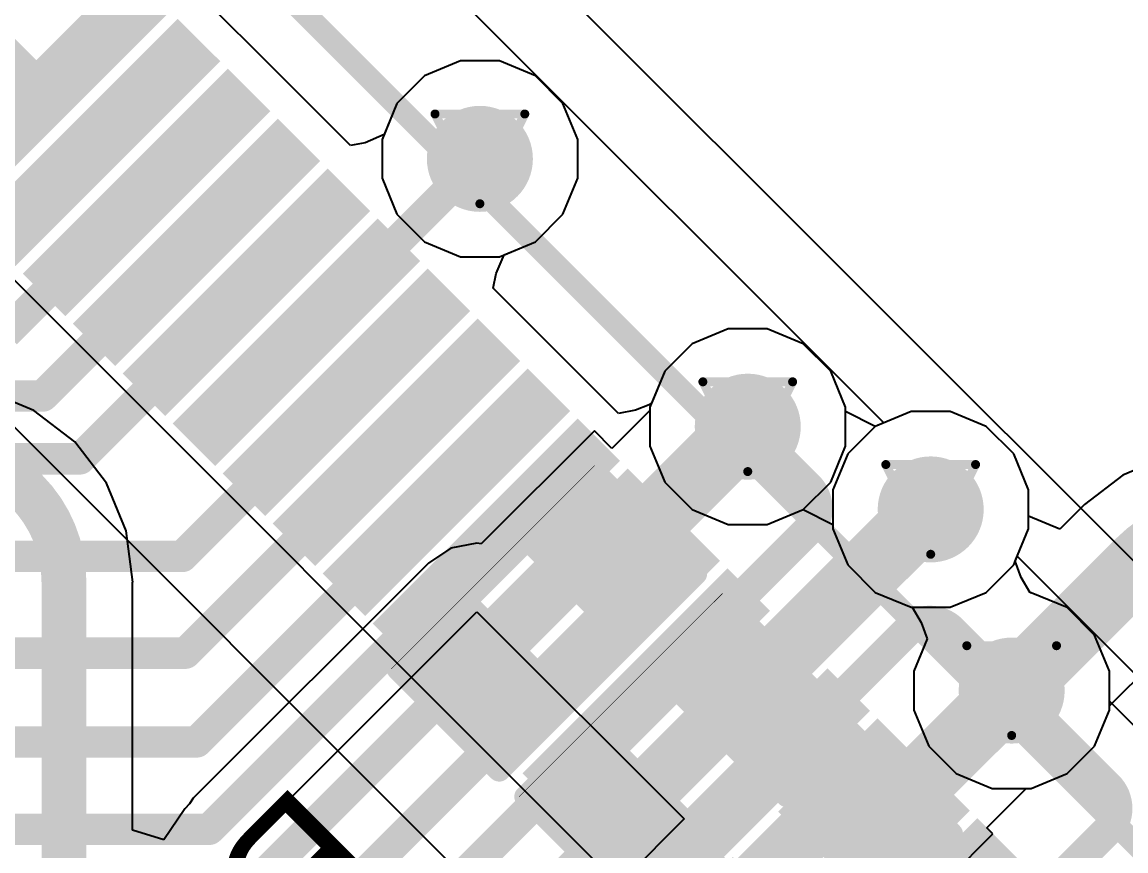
# Model space of a CAD drawing. Header units: inches. Extents: x 0 to 12.2, y 0 to 7.
# Drawn here: x 1.7765 to 2.0225, y 2.1555 to 2.3402 of the extents above; entities that cross this region are included whole.
import ezdxf

# ---------------------------------------------------------------- set-up
doc = ezdxf.new("R2010")
doc.units = ezdxf.units.IN
doc.header["$MEASUREMENT"] = 0
for name, color, linetype in [('Bottom Layer', 5, 'Continuous'), ('Bottom Overlay', 54, 'Continuous'), ('Bottom Paste', 16, 'Continuous'), ('Bottom Solder', 6, 'Continuous'), ('Drill Drawing', 1, 'Continuous'), ('Layer 1', 16, 'Continuous'), ('Layer 2', 76, 'Continuous'), ('Top Layer', 1, 'Continuous'), ('Top Overlay', 2, 'Continuous'), ('Top Paste', 8, 'Continuous'), ('Top Solder', 216, 'Continuous'), ('Via Holes', 16, 'Continuous')]:
    doc.layers.add(name, color=color, linetype=linetype)
doc.styles.add('Arial', font='', dxfattribs={"height": 0.2})
doc.styles.get('Arial').set_extended_font_data('Arial')

# ---------------------------------------------------------------- blocks, each defined once
blk = doc.blocks.new('LQFP_128_EP_14_14__28')
at = {"layer": 'Top Layer'}
for points in [[(-0.248037, -0.2696725), (-0.240163, -0.2696725), (-0.240163, -0.3287275), (-0.248037, -0.3287275)], [(-0.232287, -0.2696725), (-0.224413, -0.2696725), (-0.224413, -0.3287275), (-0.232287, -0.3287275)], [(-0.2165371, -0.2696725), (-0.2086631, -0.2696725), (-0.2086631, -0.3287275), (-0.2165371, -0.3287275)], [(-0.200787, -0.2696725), (-0.192913, -0.2696725), (-0.192913, -0.3287275), (-0.200787, -0.3287275)], [(-0.185037, -0.2696725), (-0.177163, -0.2696725), (-0.177163, -0.3287275), (-0.185037, -0.3287275)], [(-0.1692871, -0.2696725), (-0.1614131, -0.2696725), (-0.1614131, -0.3287275), (-0.1692871, -0.3287275)], [(-0.153537, -0.2696725), (-0.145663, -0.2696725), (-0.145663, -0.3287275), (-0.153537, -0.3287275)], [(-0.1377971, -0.2696725), (-0.1299231, -0.2696725), (-0.1299231, -0.3287275), (-0.1377971, -0.3287275)], [(-0.1220371, -0.2696725), (-0.1141631, -0.2696725), (-0.1141631, -0.3287275), (-0.1220371, -0.3287275)], [(-0.106297, -0.2696725), (-0.098423, -0.2696725), (-0.098423, -0.3287275), (-0.106297, -0.3287275)], [(-0.090537, -0.2696725), (-0.082663, -0.2696725), (-0.082663, -0.3287275), (-0.090537, -0.3287275)], [(-0.074807, -0.2696725), (-0.066933, -0.2696725), (-0.066933, -0.3287275), (-0.074807, -0.3287275)], [(-0.0590371, -0.2696725), (-0.0511631, -0.2696725), (-0.0511631, -0.3287275), (-0.0590371, -0.3287275)], [(-0.0433071, -0.2696725), (-0.0354331, -0.2696725), (-0.0354331, -0.3287275), (-0.0433071, -0.3287275)], [(-0.027557, -0.2696725), (-0.019683, -0.2696725), (-0.019683, -0.3287275), (-0.027557, -0.3287275)], [(-0.011807, -0.2696725), (-0.003933, -0.2696725), (-0.003933, -0.3287275), (-0.011807, -0.3287275)], [(0.003933, -0.2696725), (0.011807, -0.2696725), (0.011807, -0.3287275), (0.003933, -0.3287275)], [(0.019683, -0.2696725), (0.027557, -0.2696725), (0.027557, -0.3287275), (0.019683, -0.3287275)]]:
    blk.add_hatch(color=1, dxfattribs=at).paths.add_polyline_path(points)
at = {"layer": 'Top Paste'}
for points in [[(-0.248037, -0.2696725), (-0.240163, -0.2696725), (-0.240163, -0.3287275), (-0.248037, -0.3287275)], [(-0.232287, -0.2696725), (-0.224413, -0.2696725), (-0.224413, -0.3287275), (-0.232287, -0.3287275)], [(-0.2165371, -0.2696725), (-0.2086631, -0.2696725), (-0.2086631, -0.3287275), (-0.2165371, -0.3287275)], [(-0.200787, -0.2696725), (-0.192913, -0.2696725), (-0.192913, -0.3287275), (-0.200787, -0.3287275)], [(-0.185037, -0.2696725), (-0.177163, -0.2696725), (-0.177163, -0.3287275), (-0.185037, -0.3287275)], [(-0.1692871, -0.2696725), (-0.1614131, -0.2696725), (-0.1614131, -0.3287275), (-0.1692871, -0.3287275)], [(-0.153537, -0.2696725), (-0.145663, -0.2696725), (-0.145663, -0.3287275), (-0.153537, -0.3287275)], [(-0.1377971, -0.2696725), (-0.1299231, -0.2696725), (-0.1299231, -0.3287275), (-0.1377971, -0.3287275)], [(-0.1220371, -0.2696725), (-0.1141631, -0.2696725), (-0.1141631, -0.3287275), (-0.1220371, -0.3287275)], [(-0.106297, -0.2696725), (-0.098423, -0.2696725), (-0.098423, -0.3287275), (-0.106297, -0.3287275)], [(-0.090537, -0.2696725), (-0.082663, -0.2696725), (-0.082663, -0.3287275), (-0.090537, -0.3287275)], [(-0.074807, -0.2696725), (-0.066933, -0.2696725), (-0.066933, -0.3287275), (-0.074807, -0.3287275)], [(-0.0590371, -0.2696725), (-0.0511631, -0.2696725), (-0.0511631, -0.3287275), (-0.0590371, -0.3287275)], [(-0.0433071, -0.2696725), (-0.0354331, -0.2696725), (-0.0354331, -0.3287275), (-0.0433071, -0.3287275)], [(-0.027557, -0.2696725), (-0.019683, -0.2696725), (-0.019683, -0.3287275), (-0.027557, -0.3287275)], [(-0.011807, -0.2696725), (-0.003933, -0.2696725), (-0.003933, -0.3287275), (-0.011807, -0.3287275)], [(0.003933, -0.2696725), (0.011807, -0.2696725), (0.011807, -0.3287275), (0.003933, -0.3287275)], [(0.019683, -0.2696725), (0.027557, -0.2696725), (0.027557, -0.3287275), (0.019683, -0.3287275)]]:
    blk.add_hatch(color=8, dxfattribs=at).paths.add_polyline_path(points)
at = {"layer": 'Top Solder'}
for points in [[(-0.2507929, -0.2669166), (-0.2374071, -0.2669166), (-0.2374071, -0.3314834), (-0.2507929, -0.3314834)], [(-0.2350429, -0.2669166), (-0.2216571, -0.2669166), (-0.2216571, -0.3314834), (-0.2350429, -0.3314834)], [(-0.219293, -0.2669166), (-0.2059072, -0.2669166), (-0.2059072, -0.3314834), (-0.219293, -0.3314834)], [(-0.2035429, -0.2669166), (-0.1901571, -0.2669166), (-0.1901571, -0.3314834), (-0.2035429, -0.3314834)], [(-0.1877929, -0.2669166), (-0.1744071, -0.2669166), (-0.1744071, -0.3314834), (-0.1877929, -0.3314834)], [(-0.172043, -0.2669166), (-0.1586572, -0.2669166), (-0.1586572, -0.3314834), (-0.172043, -0.3314834)], [(-0.1562929, -0.2669166), (-0.1429071, -0.2669166), (-0.1429071, -0.3314834), (-0.1562929, -0.3314834)], [(-0.140553, -0.2669166), (-0.1271672, -0.2669166), (-0.1271672, -0.3314834), (-0.140553, -0.3314834)], [(-0.124793, -0.2669166), (-0.1114072, -0.2669166), (-0.1114072, -0.3314834), (-0.124793, -0.3314834)], [(-0.1090529, -0.2669166), (-0.0956671, -0.2669166), (-0.0956671, -0.3314834), (-0.1090529, -0.3314834)], [(-0.0932929, -0.2669166), (-0.0799071, -0.2669166), (-0.0799071, -0.3314834), (-0.0932929, -0.3314834)], [(-0.0775629, -0.2669166), (-0.0641771, -0.2669166), (-0.0641771, -0.3314834), (-0.0775629, -0.3314834)], [(-0.061793, -0.2669166), (-0.0484072, -0.2669166), (-0.0484072, -0.3314834), (-0.061793, -0.3314834)], [(-0.046063, -0.2669166), (-0.0326772, -0.2669166), (-0.0326772, -0.3314834), (-0.046063, -0.3314834)], [(-0.0303129, -0.2669166), (-0.0169271, -0.2669166), (-0.0169271, -0.3314834), (-0.0303129, -0.3314834)], [(-0.0145629, -0.2669166), (-0.0011771, -0.2669166), (-0.0011771, -0.3314834), (-0.0145629, -0.3314834)], [(0.0011771, -0.2669166), (0.0145629, -0.2669166), (0.0145629, -0.3314834), (0.0011771, -0.3314834)], [(0.0169271, -0.2669166), (0.0303129, -0.2669166), (0.0303129, -0.3314834), (0.0169271, -0.3314834)]]:
    blk.add_hatch(color=216, dxfattribs=at).paths.add_polyline_path(points)
at = {"layer": 'Top Overlay'}
blk.add_lwpolyline([(-0.24606, -0.24606, 0.005, 0.005, 0), (0.24606, -0.24606, 0.005, 0.005, 0)], format="xyseb", dxfattribs=at)
blk = doc.blocks.new('R___0402_B_145')
at = {"layer": 'Bottom Layer'}
for points in [[(-0.009499999999999996, 0.0125), (-0.009500000000000003, -0.0125), (-0.0275, -0.0125), (-0.0275, 0.0125)], [(0.0275, 0.0125), (0.0275, -0.0125), (0.009499999999999996, -0.0125), (0.009500000000000003, 0.0125)]]:
    blk.add_hatch(color=5, dxfattribs=at).paths.add_polyline_path(points)
at = {"layer": 'Bottom Paste'}
for points in [[(-0.009499999999999996, 0.0125), (-0.009500000000000003, -0.0125), (-0.0275, -0.0125), (-0.0275, 0.0125)], [(0.0275, 0.0125), (0.0275, -0.0125), (0.009499999999999996, -0.0125), (0.009500000000000003, 0.0125)]]:
    blk.add_hatch(color=16, dxfattribs=at).paths.add_polyline_path(points)
at = {"layer": 'Bottom Solder'}
for points in [[(-0.007334599999999997, 0.0146654), (-0.007334600000000003, -0.0146654), (-0.0296654, -0.0146654), (-0.0296654, 0.0146654)], [(0.0296654, 0.0146654), (0.0296654, -0.0146654), (0.007334599999999997, -0.0146654), (0.007334600000000003, 0.0146654)]]:
    blk.add_hatch(color=6, dxfattribs=at).paths.add_polyline_path(points)
at = {"layer": 'Bottom Overlay'}
for points in [[(-0.031, 0.016, 0.005, 0.005, 0), (0.031, 0.016, 0.005, 0.005, 0)], [(-0.031, 0.016, 0.005, 0.005, 0), (-0.031, -0.016, 0.005, 0.005, 0)], [(0.031, 0.016, 0.005, 0.005, 0), (0.031, -0.016, 0.005, 0.005, 0)], [(-0.032, 0.017, 0.000127, 0.000127, 0), (0.032, 0.017, 0.000127, 0.000127, 0)], [(-0.031, -0.016, 0.005, 0.005, 0), (0.031, -0.016, 0.005, 0.005, 0)]]:
    blk.add_lwpolyline(points, format="xyseb", dxfattribs=at)
for points in [[(-0.03225, 0.016, 0.0025, 0.0025, 1), (-0.02975, 0.016, 0.0025, 0.0025, 1)], [(-0.03225, 0.016, 0.0025, 0.0025, 1), (-0.02975, 0.016, 0.0025, 0.0025, 1)], [(0.02975, 0.016, 0.0025, 0.0025, 1), (0.03225, 0.016, 0.0025, 0.0025, 1)], [(0.02975, 0.016, 0.0025, 0.0025, 1), (0.03225, 0.016, 0.0025, 0.0025, 1)], [(-0.0320317, 0.017, 6.35e-05, 6.35e-05, 1), (-0.0319683, 0.017, 6.35e-05, 6.35e-05, 1)], [(0.0319683, 0.017, 6.35e-05, 6.35e-05, 1), (0.0320317, 0.017, 6.35e-05, 6.35e-05, 1)], [(-0.03225, -0.016, 0.0025, 0.0025, 1), (-0.02975, -0.016, 0.0025, 0.0025, 1)], [(-0.03225, -0.016, 0.0025, 0.0025, 1), (-0.02975, -0.016, 0.0025, 0.0025, 1)], [(0.02975, -0.016, 0.0025, 0.0025, 1), (0.03225, -0.016, 0.0025, 0.0025, 1)], [(0.02975, -0.016, 0.0025, 0.0025, 1), (0.03225, -0.016, 0.0025, 0.0025, 1)]]:
    blk.add_lwpolyline(points, format="xyseb", close=True, dxfattribs=at)
blk = doc.blocks.new('R___0402_B_146')
at = {"layer": 'Bottom Layer'}
for points in [[(-0.009499999999999996, 0.0125), (-0.009500000000000003, -0.0125), (-0.0275, -0.0125), (-0.0275, 0.0125)], [(0.0275, 0.0125), (0.0275, -0.0125), (0.009499999999999996, -0.0125), (0.009500000000000003, 0.0125)]]:
    blk.add_hatch(color=5, dxfattribs=at).paths.add_polyline_path(points)
at = {"layer": 'Bottom Paste'}
for points in [[(-0.009499999999999996, 0.0125), (-0.009500000000000003, -0.0125), (-0.0275, -0.0125), (-0.0275, 0.0125)], [(0.0275, 0.0125), (0.0275, -0.0125), (0.009499999999999996, -0.0125), (0.009500000000000003, 0.0125)]]:
    blk.add_hatch(color=16, dxfattribs=at).paths.add_polyline_path(points)
at = {"layer": 'Bottom Solder'}
for points in [[(-0.007334599999999997, 0.0146654), (-0.007334600000000003, -0.0146654), (-0.0296654, -0.0146654), (-0.0296654, 0.0146654)], [(0.0296654, 0.0146654), (0.0296654, -0.0146654), (0.007334599999999997, -0.0146654), (0.007334600000000003, 0.0146654)]]:
    blk.add_hatch(color=6, dxfattribs=at).paths.add_polyline_path(points)
at = {"layer": 'Bottom Overlay'}
for points in [[(-0.031, 0.016, 0.005, 0.005, 0), (0.031, 0.016, 0.005, 0.005, 0)], [(-0.031, 0.016, 0.005, 0.005, 0), (-0.031, -0.016, 0.005, 0.005, 0)], [(0.031, 0.016, 0.005, 0.005, 0), (0.031, -0.016, 0.005, 0.005, 0)], [(-0.032, 0.017, 0.000127, 0.000127, 0), (0.032, 0.017, 0.000127, 0.000127, 0)], [(-0.031, -0.016, 0.005, 0.005, 0), (0.031, -0.016, 0.005, 0.005, 0)]]:
    blk.add_lwpolyline(points, format="xyseb", dxfattribs=at)
for points in [[(-0.03225, 0.016, 0.0025, 0.0025, 1), (-0.02975, 0.016, 0.0025, 0.0025, 1)], [(-0.03225, 0.016, 0.0025, 0.0025, 1), (-0.02975, 0.016, 0.0025, 0.0025, 1)], [(0.02975, 0.016, 0.0025, 0.0025, 1), (0.03225, 0.016, 0.0025, 0.0025, 1)], [(0.02975, 0.016, 0.0025, 0.0025, 1), (0.03225, 0.016, 0.0025, 0.0025, 1)], [(-0.0320317, 0.017, 6.35e-05, 6.35e-05, 1), (-0.0319683, 0.017, 6.35e-05, 6.35e-05, 1)], [(0.0319683, 0.017, 6.35e-05, 6.35e-05, 1), (0.0320317, 0.017, 6.35e-05, 6.35e-05, 1)], [(-0.03225, -0.016, 0.0025, 0.0025, 1), (-0.02975, -0.016, 0.0025, 0.0025, 1)], [(-0.03225, -0.016, 0.0025, 0.0025, 1), (-0.02975, -0.016, 0.0025, 0.0025, 1)], [(0.02975, -0.016, 0.0025, 0.0025, 1), (0.03225, -0.016, 0.0025, 0.0025, 1)], [(0.02975, -0.016, 0.0025, 0.0025, 1), (0.03225, -0.016, 0.0025, 0.0025, 1)]]:
    blk.add_lwpolyline(points, format="xyseb", close=True, dxfattribs=at)
blk = doc.blocks.new('C___0402_B_313')
at = {"layer": 'Bottom Layer'}
for points in [[(-0.009500000000000001, 0.0125001), (-0.009499999999999998, -0.0124999), (-0.0275, -0.0124999), (-0.0275, 0.0125001)], [(0.0275, 0.0125), (0.0275, -0.0125), (0.009500000000000001, -0.0125), (0.009499999999999998, 0.0125)]]:
    blk.add_hatch(color=5, dxfattribs=at).paths.add_polyline_path(points)
at = {"layer": 'Bottom Paste'}
for points in [[(-0.009500000000000001, 0.0125001), (-0.009499999999999998, -0.0124999), (-0.0275, -0.0124999), (-0.0275, 0.0125001)], [(0.0275, 0.0125), (0.0275, -0.0125), (0.009500000000000001, -0.0125), (0.009499999999999998, 0.0125)]]:
    blk.add_hatch(color=16, dxfattribs=at).paths.add_polyline_path(points)
at = {"layer": 'Bottom Solder'}
for points in [[(-0.007137800000000001, 0.0148623), (-0.007137799999999999, -0.0148621), (-0.0298622, -0.0148621), (-0.0298622, 0.0148623)], [(0.0298622, 0.0148622), (0.0298622, -0.0148622), (0.007137800000000001, -0.0148622), (0.007137799999999999, 0.0148622)]]:
    blk.add_hatch(color=6, dxfattribs=at).paths.add_polyline_path(points)
at = {"layer": 'Bottom Overlay'}
for points in [[(-0.011, 0.0160001, 0.005, 0.005, 0), (-0.031, 0.016, 0.005, 0.005, 0)], [(-0.031, -0.016, 0.005, 0.005, 0), (-0.031, 0.016, 0.005, 0.005, 0)], [(0.0310001, 0.0160001, 0.005, 0.005, 0), (0.011, 0.016, 0.005, 0.005, 0)], [(0.031, -0.016, 0.005, 0.005, 0), (0.0310001, 0.0160001, 0.005, 0.005, 0)], [(-0.011, -0.0159999, 0.005, 0.005, 0), (-0.031, -0.016, 0.005, 0.005, 0)], [(0.031, -0.016, 0.005, 0.005, 0), (0.011, -0.016, 0.005, 0.005, 0)]]:
    blk.add_lwpolyline(points, format="xyseb", dxfattribs=at)
for points in [[(-0.03225, 0.016, 0.0025, 0.0025, 1), (-0.02975, 0.016, 0.0025, 0.0025, 1)], [(-0.03225, 0.016, 0.0025, 0.0025, 1), (-0.02975, 0.016, 0.0025, 0.0025, 1)], [(-0.01225, 0.0160001, 0.0025, 0.0025, 1), (-0.00975, 0.0160001, 0.0025, 0.0025, 1)], [(0.00975, 0.016, 0.0025, 0.0025, 1), (0.01225, 0.016, 0.0025, 0.0025, 1)], [(0.0297501, 0.0160001, 0.0025, 0.0025, 1), (0.0322501, 0.0160001, 0.0025, 0.0025, 1)], [(0.0297501, 0.0160001, 0.0025, 0.0025, 1), (0.0322501, 0.0160001, 0.0025, 0.0025, 1)], [(-0.03225, -0.016, 0.0025, 0.0025, 1), (-0.02975, -0.016, 0.0025, 0.0025, 1)], [(-0.03225, -0.016, 0.0025, 0.0025, 1), (-0.02975, -0.016, 0.0025, 0.0025, 1)], [(-0.01225, -0.0159999, 0.0025, 0.0025, 1), (-0.00975, -0.0159999, 0.0025, 0.0025, 1)], [(0.00975, -0.016, 0.0025, 0.0025, 1), (0.01225, -0.016, 0.0025, 0.0025, 1)], [(0.02975, -0.016, 0.0025, 0.0025, 1), (0.03225, -0.016, 0.0025, 0.0025, 1)], [(0.02975, -0.016, 0.0025, 0.0025, 1), (0.03225, -0.016, 0.0025, 0.0025, 1)]]:
    blk.add_lwpolyline(points, format="xyseb", close=True, dxfattribs=at)
blk = doc.blocks.new('C___0402_B_316')
at = {"layer": 'Bottom Layer'}
for points in [[(-0.009499999999999996, 0.0124999), (-0.009500000000000003, -0.0125001), (-0.0275, -0.0125001), (-0.0275, 0.0124999)], [(0.0275, 0.0124999), (0.0275, -0.0125001), (0.009499999999999996, -0.0125001), (0.009500000000000003, 0.0124999)]]:
    blk.add_hatch(color=5, dxfattribs=at).paths.add_polyline_path(points)
at = {"layer": 'Bottom Paste'}
for points in [[(-0.009499999999999996, 0.0124999), (-0.009500000000000003, -0.0125001), (-0.0275, -0.0125001), (-0.0275, 0.0124999)], [(0.0275, 0.0124999), (0.0275, -0.0125001), (0.009499999999999996, -0.0125001), (0.009500000000000003, 0.0124999)]]:
    blk.add_hatch(color=16, dxfattribs=at).paths.add_polyline_path(points)
at = {"layer": 'Bottom Solder'}
for points in [[(-0.007137799999999997, 0.0148621), (-0.007137800000000003, -0.0148623), (-0.0298622, -0.0148623), (-0.0298622, 0.0148621)], [(0.0298622, 0.0148621), (0.0298622, -0.0148623), (0.007137799999999997, -0.0148623), (0.007137800000000003, 0.0148621)]]:
    blk.add_hatch(color=6, dxfattribs=at).paths.add_polyline_path(points)
at = {"layer": 'Bottom Overlay'}
for points in [[(-0.0310001, 0.0159999, 0.005, 0.005, 0), (-0.011, 0.016, 0.005, 0.005, 0)], [(-0.0310001, 0.0159999, 0.005, 0.005, 0), (-0.0310001, -0.0160001, 0.005, 0.005, 0)], [(0.011, 0.0159999, 0.005, 0.005, 0), (0.031, 0.016, 0.005, 0.005, 0)], [(0.031, 0.016, 0.005, 0.005, 0), (0.031, -0.016, 0.005, 0.005, 0)], [(-0.0310001, -0.0160001, 0.005, 0.005, 0), (-0.011, -0.0160001, 0.005, 0.005, 0)], [(0.011, -0.0160001, 0.005, 0.005, 0), (0.031, -0.016, 0.005, 0.005, 0)]]:
    blk.add_lwpolyline(points, format="xyseb", dxfattribs=at)
for points in [[(-0.0322501, 0.0159999, 0.0025, 0.0025, 1), (-0.0297501, 0.0159999, 0.0025, 0.0025, 1)], [(-0.0322501, 0.0159999, 0.0025, 0.0025, 1), (-0.0297501, 0.0159999, 0.0025, 0.0025, 1)], [(-0.01225, 0.016, 0.0025, 0.0025, 1), (-0.00975, 0.016, 0.0025, 0.0025, 1)], [(0.00975, 0.0159999, 0.0025, 0.0025, 1), (0.01225, 0.0159999, 0.0025, 0.0025, 1)], [(0.02975, 0.016, 0.0025, 0.0025, 1), (0.03225, 0.016, 0.0025, 0.0025, 1)], [(0.02975, 0.016, 0.0025, 0.0025, 1), (0.03225, 0.016, 0.0025, 0.0025, 1)], [(-0.0322501, -0.0160001, 0.0025, 0.0025, 1), (-0.0297501, -0.0160001, 0.0025, 0.0025, 1)], [(-0.0322501, -0.0160001, 0.0025, 0.0025, 1), (-0.0297501, -0.0160001, 0.0025, 0.0025, 1)], [(-0.01225, -0.0160001, 0.0025, 0.0025, 1), (-0.00975, -0.0160001, 0.0025, 0.0025, 1)], [(0.00975, -0.0160001, 0.0025, 0.0025, 1), (0.01225, -0.0160001, 0.0025, 0.0025, 1)], [(0.02975, -0.016, 0.0025, 0.0025, 1), (0.03225, -0.016, 0.0025, 0.0025, 1)], [(0.02975, -0.016, 0.0025, 0.0025, 1), (0.03225, -0.016, 0.0025, 0.0025, 1)]]:
    blk.add_lwpolyline(points, format="xyseb", close=True, dxfattribs=at)

msp = doc.modelspace()

# ---------------------------------------------------------------- hatches: boundary and pattern name
at = {"layer": 'Bottom Layer'}
h = msp.add_hatch(color=5, dxfattribs=at)
edge = h.paths.add_edge_path()
edge.add_arc((1.8785368, 2.3097662), 0.011811, 0, 360)
h = msp.add_hatch(color=5, dxfattribs=at)
edge = h.paths.add_edge_path()
edge.add_arc((1.9382215, 2.2500815), 0.011811, 0, 360)
h = msp.add_hatch(color=5, dxfattribs=at)
edge = h.paths.add_edge_path()
edge.add_arc((1.9789886, 2.2316478), 0.011811, 0, 360)
h = msp.add_hatch(color=5, dxfattribs=at)
edge = h.paths.add_edge_path()
edge.add_arc((1.9970289, 2.1912741), 0.011811, 0, 360)
at = {"layer": 'Layer 1'}
h = msp.add_hatch(color=16, dxfattribs=at)
edge = h.paths.add_edge_path()
edge.add_arc((1.8785368, 2.3097662), 0.011811, 0, 360)
h = msp.add_hatch(color=16, dxfattribs=at)
edge = h.paths.add_edge_path()
edge.add_arc((1.9382215, 2.2500815), 0.011811, 0, 360)
h = msp.add_hatch(color=16, dxfattribs=at)
edge = h.paths.add_edge_path()
edge.add_arc((1.9789886, 2.2316478), 0.011811, 0, 360)
h = msp.add_hatch(color=16, dxfattribs=at)
edge = h.paths.add_edge_path()
edge.add_arc((1.9970289, 2.1912741), 0.011811, 0, 360)
at = {"layer": 'Layer 2'}
h = msp.add_hatch(color=76, dxfattribs=at)
edge = h.paths.add_edge_path()
edge.add_arc((1.8785368, 2.3097662), 0.011811, 0, 360)
h = msp.add_hatch(color=76, dxfattribs=at)
edge = h.paths.add_edge_path()
edge.add_arc((1.9382215, 2.2500815), 0.011811, 0, 360)
h = msp.add_hatch(color=76, dxfattribs=at)
edge = h.paths.add_edge_path()
edge.add_arc((1.9789886, 2.2316478), 0.011811, 0, 360)
h = msp.add_hatch(color=76, dxfattribs=at)
edge = h.paths.add_edge_path()
edge.add_arc((1.9970289, 2.1912741), 0.011811, 0, 360)
at = {"layer": 'Top Layer'}
h = msp.add_hatch(color=1, dxfattribs=at)
edge = h.paths.add_edge_path()
edge.add_arc((1.8785368, 2.3097662), 0.011811, 0, 360)
h = msp.add_hatch(color=1, dxfattribs=at)
edge = h.paths.add_edge_path()
edge.add_arc((1.9382215, 2.2500815), 0.011811, 0, 360)
h = msp.add_hatch(color=1, dxfattribs=at)
edge = h.paths.add_edge_path()
edge.add_arc((1.9789886, 2.2316478), 0.011811, 0, 360)
h = msp.add_hatch(color=1, dxfattribs=at)
edge = h.paths.add_edge_path()
edge.add_arc((1.9970289, 2.1912741), 0.011811, 0, 360)
at = {"layer": 'Via Holes'}
h = msp.add_hatch(color=7, dxfattribs=at)
edge = h.paths.add_edge_path()
edge.add_arc((1.8785368, 2.3097662), 0.0059055, 0, 360)
h = msp.add_hatch(color=7, dxfattribs=at)
edge = h.paths.add_edge_path()
edge.add_arc((1.9382215, 2.2500815), 0.0059055, 0, 360)
h = msp.add_hatch(color=7, dxfattribs=at)
edge = h.paths.add_edge_path()
edge.add_arc((1.9789886, 2.2316478), 0.0059055, 0, 360)
h = msp.add_hatch(color=7, dxfattribs=at)
edge = h.paths.add_edge_path()
edge.add_arc((1.9970289, 2.1912741), 0.0059055, 0, 360)

# ---------------------------------------------------------------- linework, layer by layer
at = {"layer": 'Bottom Layer'}
for p, q in [((1.8741983, 2.3315772), (1.8661819, 2.3282567)), ((1.8828753, 2.3315772), (1.8741983, 2.3315772)), ((1.8908917, 2.3282567), (1.8828753, 2.3315772)), ((1.8661819, 2.3282567), (1.8600463, 2.3221211)), ((1.8970273, 2.3221211), (1.8908917, 2.3282567)), ((1.8600463, 2.3221211), (1.8567258, 2.3141047)), ((1.9003478, 2.3141047), (1.8970273, 2.3221211)), ((1.8567258, 2.3141047), (1.8567258, 2.3054277)), ((1.9003478, 2.3054277), (1.9003478, 2.3141047)), ((1.8567258, 2.3054277), (1.8600463, 2.2974113)), ((1.8970273, 2.2974113), (1.9003478, 2.3054277)), ((1.8600463, 2.2974113), (1.8661819, 2.2912757)), ((1.8908917, 2.2912757), (1.8970273, 2.2974113)), ((1.8661819, 2.2912757), (1.8741983, 2.2879552)), ((1.8828753, 2.2879552), (1.8908917, 2.2912757)), ((1.8741983, 2.2879552), (1.8828753, 2.2879552)), ((1.933883, 2.2718925), (1.9258666, 2.268572)), ((1.94256, 2.2718925), (1.933883, 2.2718925)), ((1.9505764, 2.268572), (1.94256, 2.2718925)), ((1.9258666, 2.268572), (1.919731, 2.2624364)), ((1.956712, 2.2624364), (1.9505764, 2.268572)), ((1.919731, 2.2624364), (1.9164105, 2.25442)), ((1.9600325, 2.25442), (1.956712, 2.2624364)), ((1.7791666, 2.2536845), (1.7685239, 2.2580929)), ((1.7883057, 2.2466719), (1.7791666, 2.2536845)), ((1.9164105, 2.2536919), (1.9079626, 2.245244)), ((1.9164105, 2.25442), (1.9164105, 2.2536919)), ((1.9600325, 2.2534367), (1.9600325, 2.25442)), ((1.9666338, 2.2501383), (1.9600325, 2.2534367)), ((1.9746501, 2.2534588), (1.9666338, 2.2501383)), ((1.9833271, 2.2534588), (1.9746501, 2.2534588)), ((1.9913435, 2.2501383), (1.9833271, 2.2534588)), ((1.904054, 2.2491526), (1.8788517, 2.2239503)), ((1.9079626, 2.245244), (1.904054, 2.2491526)), ((1.9974791, 2.2440027), (1.9913435, 2.2501383)), ((1.7953183, 2.2375328), (1.7883057, 2.2466719)), ((2.0007996, 2.2359863), (1.9974791, 2.2440027)), ((2.0317302, 2.2434222), (2.0218013, 2.2393095)), ((2.0218013, 2.2393095), (2.0132749, 2.2327674)), ((1.7997267, 2.2268901), (1.7953183, 2.2375328)), ((2.0007996, 2.2301779), (2.0007996, 2.2359863)), ((2.013266, 2.2327447), (2.0077777, 2.2272565)), ((2.0132749, 2.2327674), (2.0132613, 2.2327495)), ((2.0132613, 2.2327495), (2.013266, 2.2327447)), ((2.0077777, 2.2272565), (2.0007996, 2.2301779)), ((1.8012303, 2.2154691), (1.7997267, 2.2268901)), ((1.877891, 2.2241414), (1.8720383, 2.2229772)), ((1.8788517, 2.2239503), (1.877891, 2.2241414)), ((1.8720383, 2.2229772), (1.8670766, 2.2196619)), ((1.8670766, 2.2196619), (1.8146809, 2.1672662)), ((1.8011467, 2.1601395), (1.8011467, 2.2154691)), ((1.8011467, 2.2154691), (1.8012303, 2.2154691)), ((1.8254953, 2.1564518), (1.877891, 2.2088475)), ((1.877891, 2.2088475), (1.9240647, 2.1626738)), ((2.0188399, 2.1878515), (2.033564, 2.2025757)), ((2.0155194, 2.1789192), (2.0188399, 2.1869356)), ((2.0188399, 2.1869356), (2.0188399, 2.1878515)), ((2.0093838, 2.1727836), (2.0155194, 2.1789192)), ((2.0013674, 2.1694631), (2.0093838, 2.1727836)), ((1.9915036, 2.160703), (2.0002637, 2.1694631)), ((2.0002637, 2.1694631), (2.0013674, 2.1694631)), ((1.8146809, 2.1672662), (1.8138442, 2.1660139)), ((1.8127789, 2.1649487), (1.8081467, 2.1580161)), ((1.8138442, 2.1660139), (1.8127789, 2.1649487)), ((1.9240647, 2.1626738), (1.8627396, 2.1013485)), ((1.8081467, 2.1580161), (1.8011467, 2.1601395)), ((1.9928658, 2.1593407), (1.9915036, 2.160703)), ((1.9672028, 2.1336778), (1.9928658, 2.1593407)), ((1.8158988, 2.1420896), (1.8254953, 2.1564518))]:
    msp.add_line(p, q, dxfattribs=at)
for points in [[(1.9075289, 2.2195767, 0.015, 0.015, 0), (1.9380337, 2.2500815, 0.015, 0.015, 0)], [(1.7571029, 2.244219, 0.01, 0.01, -0.4142135623730951), (1.7858528, 2.2154691, 0.01, 0.01, 0)], [(1.9372091, 2.1902489, 0.015, 0.015, 0), (1.978608, 2.2316478, 0.015, 0.015, 0)], [(2.0258897, 2.2201349, 0.015, 0.015, -0.4143707946261578), (2.0588721, 2.2201438, 0.015, 0.015, 0)], [(1.9075289, 2.2178077, 0.015, 0.015, 0), (1.9075289, 2.2195767, 0.015, 0.015, 0)], [(1.9970289, 2.1912741, 0.015, 0.015, 0), (2.0258897, 2.2201349, 0.015, 0.015, 0)], [(1.7858528, 0.9985223, 0.01, 0.01, 0), (1.7858528, 2.2154691, 0.01, 0.01, 0)], [(1.9372091, 2.1881275, 0.015, 0.015, 0), (1.9372091, 2.1902489, 0.015, 0.015, 0)], [(1.9663363, 2.1607693, 0.015, 0.015, 0), (1.9968411, 2.1912741, 0.015, 0.015, 0)]]:
    msp.add_lwpolyline(points, format="xyseb", dxfattribs=at)
for points in [[(1.9342837, 2.2500815, 0.0075, 0.0075, 1), (1.9417837, 2.2500815, 0.0075, 0.0075, 1)], [(1.974858, 2.2316478, 0.0075, 0.0075, 1), (1.982358, 2.2316478, 0.0075, 0.0075, 1)], [(1.9037789, 2.2195767, 0.0075, 0.0075, 1), (1.9112789, 2.2195767, 0.0075, 0.0075, 1)], [(1.9037789, 2.2195767, 0.0075, 0.0075, 1), (1.9112789, 2.2195767, 0.0075, 0.0075, 1)], [(2.0221397, 2.2201349, 0.0075, 0.0075, 1), (2.0296397, 2.2201349, 0.0075, 0.0075, 1)], [(2.0221397, 2.2201349, 0.0075, 0.0075, 1), (2.0296397, 2.2201349, 0.0075, 0.0075, 1)], [(1.9037789, 2.2178077, 0.0075, 0.0075, 1), (1.9112789, 2.2178077, 0.0075, 0.0075, 1)], [(1.7833528, 2.2154691, 0.005, 0.005, 1), (1.7883528, 2.2154691, 0.005, 0.005, 1)], [(1.7833528, 2.2154691, 0.005, 0.005, 1), (1.7883528, 2.2154691, 0.005, 0.005, 1)], [(1.9334591, 2.1902489, 0.0075, 0.0075, 1), (1.9409591, 2.1902489, 0.0075, 0.0075, 1)], [(1.9334591, 2.1902489, 0.0075, 0.0075, 1), (1.9409591, 2.1902489, 0.0075, 0.0075, 1)], [(1.9930911, 2.1912741, 0.0075, 0.0075, 1), (2.0005911, 2.1912741, 0.0075, 0.0075, 1)], [(1.9932789, 2.1912741, 0.0075, 0.0075, 1), (2.0007789, 2.1912741, 0.0075, 0.0075, 1)], [(1.9334591, 2.1881275, 0.0075, 0.0075, 1), (1.9409591, 2.1881275, 0.0075, 0.0075, 1)], [(1.9625863, 2.1607693, 0.0075, 0.0075, 1), (1.9700863, 2.1607693, 0.0075, 0.0075, 1)]]:
    msp.add_lwpolyline(points, format="xyseb", close=True, dxfattribs=at)
at = {"layer": 'Drill Drawing'}
for points in [[(1.8685368, 2.3197662, 0.002, 0.002, 0), (1.8885368, 2.3197662, 0.002, 0.002, 0)], [(1.8685368, 2.3197662, 0.002, 0.002, 0), (1.8785368, 2.2997662, 0.002, 0.002, 0)], [(1.8785368, 2.2997662, 0.002, 0.002, 0), (1.8885368, 2.3197662, 0.002, 0.002, 0)], [(1.9282215, 2.2600815, 0.002, 0.002, 0), (1.9482215, 2.2600815, 0.002, 0.002, 0)], [(1.9282215, 2.2600815, 0.002, 0.002, 0), (1.9382215, 2.2400815, 0.002, 0.002, 0)], [(1.9382215, 2.2400815, 0.002, 0.002, 0), (1.9482215, 2.2600815, 0.002, 0.002, 0)], [(1.9689886, 2.2416478, 0.002, 0.002, 0), (1.9889886, 2.2416478, 0.002, 0.002, 0)], [(1.9689886, 2.2416478, 0.002, 0.002, 0), (1.9789886, 2.2216478, 0.002, 0.002, 0)], [(1.9789886, 2.2216478, 0.002, 0.002, 0), (1.9889886, 2.2416478, 0.002, 0.002, 0)], [(1.9870289, 2.2012741, 0.002, 0.002, 0), (2.0070289, 2.2012741, 0.002, 0.002, 0)], [(1.9870289, 2.2012741, 0.002, 0.002, 0), (1.9970289, 2.1812741, 0.002, 0.002, 0)], [(1.9970289, 2.1812741, 0.002, 0.002, 0), (2.0070289, 2.2012741, 0.002, 0.002, 0)]]:
    msp.add_lwpolyline(points, format="xyseb", dxfattribs=at)
for points in [[(1.8680368, 2.3197662, 0.001, 0.001, 1), (1.8690368, 2.3197662, 0.001, 0.001, 1)], [(1.8680368, 2.3197662, 0.001, 0.001, 1), (1.8690368, 2.3197662, 0.001, 0.001, 1)], [(1.8880368, 2.3197662, 0.001, 0.001, 1), (1.8890368, 2.3197662, 0.001, 0.001, 1)], [(1.8880368, 2.3197662, 0.001, 0.001, 1), (1.8890368, 2.3197662, 0.001, 0.001, 1)], [(1.8780368, 2.2997662, 0.001, 0.001, 1), (1.8790368, 2.2997662, 0.001, 0.001, 1)], [(1.8780368, 2.2997662, 0.001, 0.001, 1), (1.8790368, 2.2997662, 0.001, 0.001, 1)], [(1.9277215, 2.2600815, 0.001, 0.001, 1), (1.9287215, 2.2600815, 0.001, 0.001, 1)], [(1.9277215, 2.2600815, 0.001, 0.001, 1), (1.9287215, 2.2600815, 0.001, 0.001, 1)], [(1.9477215, 2.2600815, 0.001, 0.001, 1), (1.9487215, 2.2600815, 0.001, 0.001, 1)], [(1.9477215, 2.2600815, 0.001, 0.001, 1), (1.9487215, 2.2600815, 0.001, 0.001, 1)], [(1.9377215, 2.2400815, 0.001, 0.001, 1), (1.9387215, 2.2400815, 0.001, 0.001, 1)], [(1.9377215, 2.2400815, 0.001, 0.001, 1), (1.9387215, 2.2400815, 0.001, 0.001, 1)], [(1.9684886, 2.2416478, 0.001, 0.001, 1), (1.9694886, 2.2416478, 0.001, 0.001, 1)], [(1.9684886, 2.2416478, 0.001, 0.001, 1), (1.9694886, 2.2416478, 0.001, 0.001, 1)], [(1.9884886, 2.2416478, 0.001, 0.001, 1), (1.9894886, 2.2416478, 0.001, 0.001, 1)], [(1.9884886, 2.2416478, 0.001, 0.001, 1), (1.9894886, 2.2416478, 0.001, 0.001, 1)], [(1.9784886, 2.2216478, 0.001, 0.001, 1), (1.9794886, 2.2216478, 0.001, 0.001, 1)], [(1.9784886, 2.2216478, 0.001, 0.001, 1), (1.9794886, 2.2216478, 0.001, 0.001, 1)], [(1.9865289, 2.2012741, 0.001, 0.001, 1), (1.9875289, 2.2012741, 0.001, 0.001, 1)], [(1.9865289, 2.2012741, 0.001, 0.001, 1), (1.9875289, 2.2012741, 0.001, 0.001, 1)], [(2.0065289, 2.2012741, 0.001, 0.001, 1), (2.0075289, 2.2012741, 0.001, 0.001, 1)], [(2.0065289, 2.2012741, 0.001, 0.001, 1), (2.0075289, 2.2012741, 0.001, 0.001, 1)], [(1.9965289, 2.1812741, 0.001, 0.001, 1), (1.9975289, 2.1812741, 0.001, 0.001, 1)], [(1.9965289, 2.1812741, 0.001, 0.001, 1), (1.9975289, 2.1812741, 0.001, 0.001, 1)]]:
    msp.add_lwpolyline(points, format="xyseb", close=True, dxfattribs=at)
at = {"layer": 'Layer 1'}
for p, q in [((1.8741983, 2.3315772), (1.8661819, 2.3282567)), ((1.8828753, 2.3315772), (1.8741983, 2.3315772)), ((1.8908917, 2.3282567), (1.8828753, 2.3315772)), ((1.8661819, 2.3282567), (1.8600463, 2.3221211)), ((1.8970273, 2.3221211), (1.8908917, 2.3282567)), ((1.8600463, 2.3221211), (1.8567258, 2.3141047)), ((1.9003478, 2.3141047), (1.8970273, 2.3221211)), ((1.8567258, 2.3141047), (1.8567258, 2.3054277)), ((1.9003478, 2.3054277), (1.9003478, 2.3141047)), ((1.8567258, 2.3054277), (1.8600463, 2.2974113)), ((1.8970273, 2.2974113), (1.9003478, 2.3054277)), ((1.8600463, 2.2974113), (1.8661819, 2.2912757)), ((1.8908917, 2.2912757), (1.8970273, 2.2974113)), ((1.8661819, 2.2912757), (1.8741983, 2.2879552)), ((1.8828753, 2.2879552), (1.8908917, 2.2912757)), ((1.8741983, 2.2879552), (1.8828753, 2.2879552)), ((1.933883, 2.2718925), (1.9258666, 2.268572)), ((1.94256, 2.2718925), (1.933883, 2.2718925)), ((1.9505764, 2.268572), (1.94256, 2.2718925)), ((1.9258666, 2.268572), (1.919731, 2.2624364)), ((1.956712, 2.2624364), (1.9505764, 2.268572)), ((1.919731, 2.2624364), (1.9164105, 2.25442)), ((1.9600325, 2.25442), (1.956712, 2.2624364)), ((1.9164105, 2.25442), (1.9164105, 2.245743)), ((1.9600325, 2.2534367), (1.9600325, 2.25442)), ((1.9666338, 2.2501383), (1.9600325, 2.2534367)), ((1.9746501, 2.2534588), (1.9666338, 2.2501383)), ((1.9833271, 2.2534588), (1.9746501, 2.2534588)), ((1.9913435, 2.2501383), (1.9833271, 2.2534588)), ((1.9974791, 2.2440027), (1.9913435, 2.2501383)), ((1.9164105, 2.245743), (1.919731, 2.2377266)), ((2.0007996, 2.2359863), (1.9974791, 2.2440027)), ((1.919731, 2.2377266), (1.9258666, 2.231591)), ((2.0007996, 2.2273093), (2.0007996, 2.2359863)), ((1.9258666, 2.231591), (1.933883, 2.2282705)), ((1.94256, 2.2282705), (1.9505763, 2.231591)), ((1.9505763, 2.231591), (1.9571776, 2.2282926)), ((1.933883, 2.2282705), (1.94256, 2.2282705)), ((1.9571776, 2.2282926), (1.9571776, 2.2273093)), ((1.9571776, 2.2273093), (1.9604981, 2.2192929)), ((1.9978073, 2.2200851), (2.0007996, 2.2273093)), ((1.9604981, 2.2192929), (1.9666337, 2.2131573)), ((1.9991507, 2.2164822), (1.9978073, 2.2200851)), ((2.0011709, 2.2130851), (1.9991507, 2.2164822)), ((1.9666337, 2.2131573), (1.9746501, 2.2098368)), ((2.0013674, 2.2130851), (2.0011709, 2.2130851)), ((2.0093838, 2.2097646), (2.0013674, 2.2130851)), ((1.9746501, 2.2098368), (1.9748466, 2.2098368)), ((1.9748466, 2.2098368), (1.9768668, 2.2064397)), ((2.0155194, 2.203629), (2.0093838, 2.2097646)), ((1.9768668, 2.2064397), (1.9782102, 2.2028368)), ((1.9782102, 2.2028368), (1.9752179, 2.1956126)), ((2.0188399, 2.1956126), (2.0155194, 2.203629)), ((1.9752179, 2.1956126), (1.9752179, 2.1869356)), ((2.0188399, 2.1869356), (2.0188399, 2.1956126)), ((1.9752179, 2.1869356), (1.9785384, 2.1789192)), ((2.0155194, 2.1789192), (2.0188399, 2.1869356)), ((1.9785384, 2.1789192), (1.984674, 2.1727836)), ((2.0093838, 2.1727836), (2.0155194, 2.1789192)), ((1.984674, 2.1727836), (1.9926904, 2.1694631)), ((2.0013674, 2.1694631), (2.0093838, 2.1727836)), ((1.9926904, 2.1694631), (2.0013674, 2.1694631))]:
    msp.add_line(p, q, dxfattribs=at)
at = {"layer": 'Layer 2'}
for p, q in [((1.7992228, 2.4202565), (1.9685481, 2.2509312)), ((2.0389952, 2.2052976), (1.8680089, 2.3762839)), ((1.9612942, 2.0962542), (1.6875, 2.3700489)), ((1.666, 2.3587734), (1.9045679, 2.1202055)), ((1.933883, 2.2718925), (1.9258666, 2.268572)), ((1.94256, 2.2718925), (1.933883, 2.2718925)), ((1.9505764, 2.268572), (1.94256, 2.2718925)), ((1.9258666, 2.268572), (1.919731, 2.2624364)), ((1.956712, 2.2624364), (1.9505764, 2.268572)), ((1.919731, 2.2624364), (1.9164105, 2.25442)), ((1.9600325, 2.25442), (1.956712, 2.2624364)), ((1.9164105, 2.25442), (1.9164105, 2.245743)), ((1.9600325, 2.245743), (1.9600325, 2.25442)), ((1.9685481, 2.2509312), (1.9666337, 2.2501383)), ((1.9666337, 2.2501383), (1.9604981, 2.2440027)), ((1.9164105, 2.245743), (1.919731, 2.2377266)), ((1.956712, 2.2377266), (1.9600325, 2.245743)), ((1.9604981, 2.2440027), (1.9571776, 2.2359863)), ((1.919731, 2.2377266), (1.9258666, 2.231591)), ((1.9505764, 2.231591), (1.956712, 2.2377266)), ((1.9571776, 2.2359863), (1.9571776, 2.2273093)), ((1.9258666, 2.231591), (1.933883, 2.2282705)), ((1.94256, 2.2282705), (1.9505764, 2.231591)), ((1.933883, 2.2282705), (1.94256, 2.2282705)), ((1.9571776, 2.2273093), (1.9604981, 2.2192929)), ((1.9974791, 2.2192929), (1.998272, 2.2212073)), ((1.998272, 2.2212073), (2.0256963, 2.193783)), ((1.9604981, 2.2192929), (1.9666337, 2.2131573)), ((1.9913435, 2.2131573), (1.9974791, 2.2192929)), ((1.9666337, 2.2131573), (1.9746501, 2.2098368)), ((1.9833271, 2.2098368), (1.9913435, 2.2131573)), ((1.9746501, 2.2098368), (1.9833271, 2.2098368))]:
    msp.add_line(p, q, dxfattribs=at)
at = {"layer": 'Top Layer'}
for p, q in [((1.8334791, 2.328966), (1.8033825, 2.3590626)), ((1.8741983, 2.3315772), (1.8661819, 2.3282567)), ((1.8828753, 2.3315772), (1.8741983, 2.3315772)), ((1.8908917, 2.3282567), (1.8828753, 2.3315772)), ((1.8497258, 2.3127193), (1.8334791, 2.328966)), ((1.8661819, 2.3282567), (1.8600463, 2.3221211)), ((1.8970273, 2.3221211), (1.8908917, 2.3282567)), ((1.8600463, 2.3221211), (1.8571693, 2.3151754)), ((1.9003478, 2.3141047), (1.8970273, 2.3221211)), ((1.8571693, 2.3151754), (1.8529796, 2.3133633)), ((1.8529796, 2.3133633), (1.8497258, 2.3127193)), ((1.9003478, 2.3054277), (1.9003478, 2.3141047)), ((1.8970273, 2.2974113), (1.9003478, 2.3054277)), ((1.8908917, 2.2912757), (1.8970273, 2.2974113)), ((1.883946, 2.2883987), (1.8908917, 2.2912757)), ((1.8821339, 2.284209), (1.883946, 2.2883987)), ((1.8814899, 2.2809552), (1.8821339, 2.284209)), ((1.9094105, 2.2530346), (1.8814899, 2.2809552)), ((1.933883, 2.2718925), (1.9258666, 2.268572)), ((1.94256, 2.2718925), (1.933883, 2.2718925)), ((1.9505764, 2.268572), (1.94256, 2.2718925)), ((1.9258666, 2.268572), (1.919731, 2.2624364)), ((1.956712, 2.2624364), (1.9505764, 2.268572)), ((1.919731, 2.2624364), (1.916854, 2.2554907)), ((1.9600325, 2.25442), (1.956712, 2.2624364)), ((1.9132233, 2.2537893), (1.9094105, 2.2530346)), ((1.9162191, 2.2549651), (1.9132233, 2.2537893)), ((1.916854, 2.2554907), (1.9162191, 2.2549651)), ((1.9600325, 2.2534367), (1.9600325, 2.25442)), ((1.9666338, 2.2501383), (1.9600325, 2.2534367)), ((1.9746501, 2.2534588), (1.9666338, 2.2501383)), ((1.9833271, 2.2534588), (1.9746501, 2.2534588)), ((1.9913435, 2.2501383), (1.9833271, 2.2534588)), ((1.9974791, 2.2440027), (1.9913435, 2.2501383)), ((2.0007996, 2.2359863), (1.9974791, 2.2440027)), ((2.0007996, 2.2273093), (2.0007996, 2.2359863)), ((1.9978073, 2.2200851), (2.0007996, 2.2273093)), ((1.9991507, 2.2164822), (1.9978073, 2.2200851)), ((2.0011709, 2.2130851), (1.9991507, 2.2164822)), ((2.0013674, 2.2130851), (2.0011709, 2.2130851)), ((2.0093838, 2.2097646), (2.0013674, 2.2130851)), ((2.0155194, 2.203629), (2.0093838, 2.2097646)), ((2.0188399, 2.1956126), (2.0155194, 2.203629)), ((2.0188399, 2.188929), (2.0188399, 2.1956126)), ((2.0281497, 2.1796193), (2.0188399, 2.188929))]:
    msp.add_line(p, q, dxfattribs=at)
for points in [[(1.5816138, 2.5249309, 0.007, 0.007, 0), (1.781973, 2.3245717, 0.007, 0.007, 0)], [(1.781973, 2.3245717, 0.007, 0.007, 0), (1.7819731, 2.3245717, 0.007, 0.007, 0)], [(1.7650094, 2.2853344, 0.007, 0.007, 0), (1.7931098, 2.3134348, 0.007, 0.007, 0)], [(1.7931098, 2.3134348, 0.007, 0.007, 0), (1.79311, 2.3134348, 0.007, 0.007, 0)], [(1.8376577, 2.2688871, 0.007, 0.007, 0), (1.8785368, 2.3097662, 0.007, 0.007, 0)], [(1.7728608, 2.2709118, 0.007, 0.007, 0), (1.8042469, 2.3022979, 0.007, 0.007, 0)], [(1.7811348, 2.2569118, 0.007, 0.007, 0), (1.8153839, 2.2911609, 0.007, 0.007, 0)], [(1.7894086, 2.2429118, 0.007, 0.007, 0), (1.8265208, 2.280024, 0.007, 0.007, 0)], [(1.8122078, 2.2211632, 0.007, 0.007, 0), (1.8487947, 2.2577501, 0.007, 0.007, 0)], [(1.7076554, 2.2569118, 0.007, 0.007, 0), (1.7811348, 2.2569118, 0.007, 0.007, 0)], [(1.9382215, 2.2500815, 0.007, 0.007, 0), (1.9516166, 2.2366865, 0.007, 0.007, 0)], [(1.8129122, 2.199608, 0.007, 0.007, 0), (1.8599245, 2.2466203, 0.007, 0.007, 0)], [(1.6940964, 2.2429118, 0.007, 0.007, 0), (1.7894086, 2.2429118, 0.007, 0.007, 0)], [(1.8154288, 2.1798366, 0.007, 0.007, 0), (1.8710685, 2.2354763, 0.007, 0.007, 0)], [(1.9516166, 2.2366865, 0.007, 0.007, -0.4142135623730951), (1.9516166, 2.2269289, 0.007, 0.007, 0)], [(1.9267532, 2.1797917, 0.007, 0.007, 0), (1.9787989, 2.2318375, 0.007, 0.007, 0)], [(1.9156162, 2.1909286, 0.007, 0.007, 0), (1.9516166, 2.226929, 0.007, 0.007, 0)], [(1.9516166, 2.226929, 0.007, 0.007, 0), (1.9516228, 2.2269352, 0.007, 0.007, 0)], [(1.818212, 2.16036, 0.007, 0.007, 0), (1.8821984, 2.2243464, 0.007, 0.007, 0)], [(1.7223713, 2.2211632, 0.007, 0.007, 0), (1.8122078, 2.2211632, 0.007, 0.007, 0)], [(1.8100089, 2.1298689, 0.007, 0.007, 0), (1.8933424, 2.2132024, 0.007, 0.007, 0)], [(1.9738826, 2.2046754, 0.007, 0.007, -0.4138383968351002), (1.9836339, 2.2046692, 0.007, 0.007, 0)], [(1.937876, 2.1686688, 0.007, 0.007, 0), (1.9738764, 2.2046692, 0.007, 0.007, 0)], [(1.9738764, 2.2046692, 0.007, 0.007, 0), (1.9738826, 2.2046754, 0.007, 0.007, 0)], [(1.9738764, 2.2046692, 0.007, 0.007, -0.0003154621424417433), (1.9738826, 2.2046754, 0.007, 0.007, 0)], [(1.9836339, 2.2046692, 0.007, 0.007, 0), (1.9970289, 2.1912741, 0.007, 0.007, 0)], [(1.8126494, 2.1102638, 0.007, 0.007, 0), (1.9044652, 2.2020796, 0.007, 0.007, 0)], [(1.7491482, 2.199608, 0.007, 0.007, 0), (1.8129122, 2.199608, 0.007, 0.007, 0)], [(1.8209514, 2.0962638, 0.007, 0.007, 0), (1.9156162, 2.1909286, 0.007, 0.007, 0)], [(1.9970289, 2.191274, 0.007, 0.007, 0), (2.018417, 2.1698861, 0.007, 0.007, 0)], [(1.7051617, 2.1798366, 0.007, 0.007, 0), (1.8154288, 2.1798366, 0.007, 0.007, 0)], [(1.8225123, 2.0755791, 0.007, 0.007, 0), (1.926739, 2.1798058, 0.007, 0.007, 0)], [(2.018417, 2.1698861, 0.007, 0.007, -0.4138383968351001), (2.0184232, 2.1601348, 0.007, 0.007, 0)], [(1.7521482, 2.16036, 0.007, 0.007, 0), (1.818212, 2.16036, 0.007, 0.007, 0)], [(1.9824166, 2.1241282, 0.007, 0.007, 0), (2.018417, 2.1601286, 0.007, 0.007, 0)], [(2.018417, 2.1601286, 0.007, 0.007, 0), (2.0184232, 2.1601348, 0.007, 0.007, 0)], [(2.0184232, 2.1601348, 0.007, 0.007, -0.0003154621424415212), (2.018417, 2.1601286, 0.007, 0.007, 0)], [(1.8068728, 2.0153918, 0.007, 0.007, 0), (1.9490129, 2.1575319, 0.007, 0.007, 0)]]:
    msp.add_lwpolyline(points, format="xyseb", dxfattribs=at)
for points in [[(1.780223, 2.3245717, 0.0035, 0.0035, 1), (1.783723, 2.3245717, 0.0035, 0.0035, 1)], [(1.780223, 2.3245717, 0.0035, 0.0035, 1), (1.783723, 2.3245717, 0.0035, 0.0035, 1)], [(1.7802231, 2.3245717, 0.0035, 0.0035, 1), (1.7837231, 2.3245717, 0.0035, 0.0035, 1)], [(1.7913598, 2.3134348, 0.0035, 0.0035, 1), (1.7948598, 2.3134348, 0.0035, 0.0035, 1)], [(1.7913598, 2.3134348, 0.0035, 0.0035, 1), (1.7948598, 2.3134348, 0.0035, 0.0035, 1)], [(1.79136, 2.3134348, 0.0035, 0.0035, 1), (1.79486, 2.3134348, 0.0035, 0.0035, 1)], [(1.8767868, 2.3097662, 0.0035, 0.0035, 1), (1.8802868, 2.3097662, 0.0035, 0.0035, 1)], [(1.8024969, 2.3022979, 0.0035, 0.0035, 1), (1.8059969, 2.3022979, 0.0035, 0.0035, 1)], [(1.8136339, 2.2911609, 0.0035, 0.0035, 1), (1.8171339, 2.2911609, 0.0035, 0.0035, 1)], [(1.8247708, 2.280024, 0.0035, 0.0035, 1), (1.8282708, 2.280024, 0.0035, 0.0035, 1)], [(1.8359077, 2.2688871, 0.0035, 0.0035, 1), (1.8394077, 2.2688871, 0.0035, 0.0035, 1)], [(1.8470447, 2.2577501, 0.0035, 0.0035, 1), (1.8505447, 2.2577501, 0.0035, 0.0035, 1)], [(1.7793848, 2.2569118, 0.0035, 0.0035, 1), (1.7828848, 2.2569118, 0.0035, 0.0035, 1)], [(1.7793848, 2.2569118, 0.0035, 0.0035, 1), (1.7828848, 2.2569118, 0.0035, 0.0035, 1)], [(1.9364715, 2.2500815, 0.0035, 0.0035, 1), (1.9399715, 2.2500815, 0.0035, 0.0035, 1)], [(1.8581745, 2.2466203, 0.0035, 0.0035, 1), (1.8616745, 2.2466203, 0.0035, 0.0035, 1)], [(1.7876586, 2.2429118, 0.0035, 0.0035, 1), (1.7911586, 2.2429118, 0.0035, 0.0035, 1)], [(1.7876586, 2.2429118, 0.0035, 0.0035, 1), (1.7911586, 2.2429118, 0.0035, 0.0035, 1)], [(1.8693185, 2.2354763, 0.0035, 0.0035, 1), (1.8728185, 2.2354763, 0.0035, 0.0035, 1)], [(1.9498666, 2.2366865, 0.0035, 0.0035, 1), (1.9533666, 2.2366865, 0.0035, 0.0035, 1)], [(1.9498666, 2.2366865, 0.0035, 0.0035, 1), (1.9533666, 2.2366865, 0.0035, 0.0035, 1)], [(1.9770489, 2.2318375, 0.0035, 0.0035, 1), (1.9805489, 2.2318375, 0.0035, 0.0035, 1)], [(1.9498666, 2.226929, 0.0035, 0.0035, 1), (1.9533666, 2.226929, 0.0035, 0.0035, 1)], [(1.9498666, 2.226929, 0.0035, 0.0035, 1), (1.9533666, 2.226929, 0.0035, 0.0035, 1)], [(1.9498666, 2.2269289, 0.0035, 0.0035, 1), (1.9533666, 2.2269289, 0.0035, 0.0035, 1)], [(1.9498728, 2.2269352, 0.0035, 0.0035, 1), (1.9533728, 2.2269352, 0.0035, 0.0035, 1)], [(1.8804484, 2.2243464, 0.0035, 0.0035, 1), (1.8839484, 2.2243464, 0.0035, 0.0035, 1)], [(1.8104578, 2.2211632, 0.0035, 0.0035, 1), (1.8139578, 2.2211632, 0.0035, 0.0035, 1)], [(1.8104578, 2.2211632, 0.0035, 0.0035, 1), (1.8139578, 2.2211632, 0.0035, 0.0035, 1)], [(1.8915924, 2.2132024, 0.0035, 0.0035, 1), (1.8950924, 2.2132024, 0.0035, 0.0035, 1)], [(1.9721264, 2.2046692, 0.0035, 0.0035, 1), (1.9756264, 2.2046692, 0.0035, 0.0035, 1)], [(1.9721264, 2.2046692, 0.0035, 0.0035, 1), (1.9756264, 2.2046692, 0.0035, 0.0035, 1)], [(1.9721264, 2.2046692, 0.0035, 0.0035, 1), (1.9756264, 2.2046692, 0.0035, 0.0035, 1)], [(1.9721326, 2.2046754, 0.0035, 0.0035, 1), (1.9756326, 2.2046754, 0.0035, 0.0035, 1)], [(1.9721326, 2.2046754, 0.0035, 0.0035, 1), (1.9756326, 2.2046754, 0.0035, 0.0035, 1)], [(1.9721326, 2.2046754, 0.0035, 0.0035, 1), (1.9756326, 2.2046754, 0.0035, 0.0035, 1)], [(1.9818839, 2.2046692, 0.0035, 0.0035, 1), (1.9853839, 2.2046692, 0.0035, 0.0035, 1)], [(1.9818839, 2.2046692, 0.0035, 0.0035, 1), (1.9853839, 2.2046692, 0.0035, 0.0035, 1)], [(1.9027152, 2.2020796, 0.0035, 0.0035, 1), (1.9062152, 2.2020796, 0.0035, 0.0035, 1)], [(1.8111622, 2.199608, 0.0035, 0.0035, 1), (1.8146622, 2.199608, 0.0035, 0.0035, 1)], [(1.8111622, 2.199608, 0.0035, 0.0035, 1), (1.8146622, 2.199608, 0.0035, 0.0035, 1)], [(1.9138662, 2.1909286, 0.0035, 0.0035, 1), (1.9173662, 2.1909286, 0.0035, 0.0035, 1)], [(1.9138662, 2.1909286, 0.0035, 0.0035, 1), (1.9173662, 2.1909286, 0.0035, 0.0035, 1)], [(1.9952789, 2.1912741, 0.0035, 0.0035, 1), (1.9987789, 2.1912741, 0.0035, 0.0035, 1)], [(1.9952789, 2.191274, 0.0035, 0.0035, 1), (1.9987789, 2.191274, 0.0035, 0.0035, 1)], [(1.8136788, 2.1798366, 0.0035, 0.0035, 1), (1.8171788, 2.1798366, 0.0035, 0.0035, 1)], [(1.8136788, 2.1798366, 0.0035, 0.0035, 1), (1.8171788, 2.1798366, 0.0035, 0.0035, 1)], [(1.924989, 2.1798058, 0.0035, 0.0035, 1), (1.928489, 2.1798058, 0.0035, 0.0035, 1)], [(1.9250032, 2.1797917, 0.0035, 0.0035, 1), (1.9285032, 2.1797917, 0.0035, 0.0035, 1)], [(1.936126, 2.1686688, 0.0035, 0.0035, 1), (1.939626, 2.1686688, 0.0035, 0.0035, 1)], [(2.016667, 2.1698861, 0.0035, 0.0035, 1), (2.020167, 2.1698861, 0.0035, 0.0035, 1)], [(2.016667, 2.1698861, 0.0035, 0.0035, 1), (2.020167, 2.1698861, 0.0035, 0.0035, 1)], [(1.816462, 2.16036, 0.0035, 0.0035, 1), (1.819962, 2.16036, 0.0035, 0.0035, 1)], [(1.816462, 2.16036, 0.0035, 0.0035, 1), (1.819962, 2.16036, 0.0035, 0.0035, 1)], [(2.016667, 2.1601286, 0.0035, 0.0035, 1), (2.020167, 2.1601286, 0.0035, 0.0035, 1)], [(2.016667, 2.1601286, 0.0035, 0.0035, 1), (2.020167, 2.1601286, 0.0035, 0.0035, 1)], [(2.016667, 2.1601286, 0.0035, 0.0035, 1), (2.020167, 2.1601286, 0.0035, 0.0035, 1)], [(2.0166732, 2.1601348, 0.0035, 0.0035, 1), (2.0201732, 2.1601348, 0.0035, 0.0035, 1)], [(2.0166732, 2.1601348, 0.0035, 0.0035, 1), (2.0201732, 2.1601348, 0.0035, 0.0035, 1)], [(2.0166732, 2.1601348, 0.0035, 0.0035, 1), (2.0201732, 2.1601348, 0.0035, 0.0035, 1)], [(1.9472629, 2.1575319, 0.0035, 0.0035, 1), (1.9507629, 2.1575319, 0.0035, 0.0035, 1)]]:
    msp.add_lwpolyline(points, format="xyseb", close=True, dxfattribs=at)

# ---------------------------------------------------------------- block references
for name, p, rotation in [('LQFP_128_EP_14_14__28', (2.1661442, 2.3635333), 315), ('R___0402_B_146', (1.8934474, 2.2067262), 45), ('R___0402_B_145', (1.9219434, 2.1782302), 45), ('C___0402_B_316', (1.9504394, 2.1487342), 45), ('C___0402_B_313', (1.9799354, 2.1202382), 225)]:
    msp.add_blockref(name, p, dxfattribs=dict(rotation=rotation))

# ---------------------------------------------------------------- texts
at = {"layer": 'Bottom Overlay', "style": 'Arial', "text_generation_flag": 2}
msp.add_text('R18', height=0.03, rotation=45, dxfattribs=at).set_placement((1.8593298, 2.1503317))

doc.saveas('drawing.dxf')
